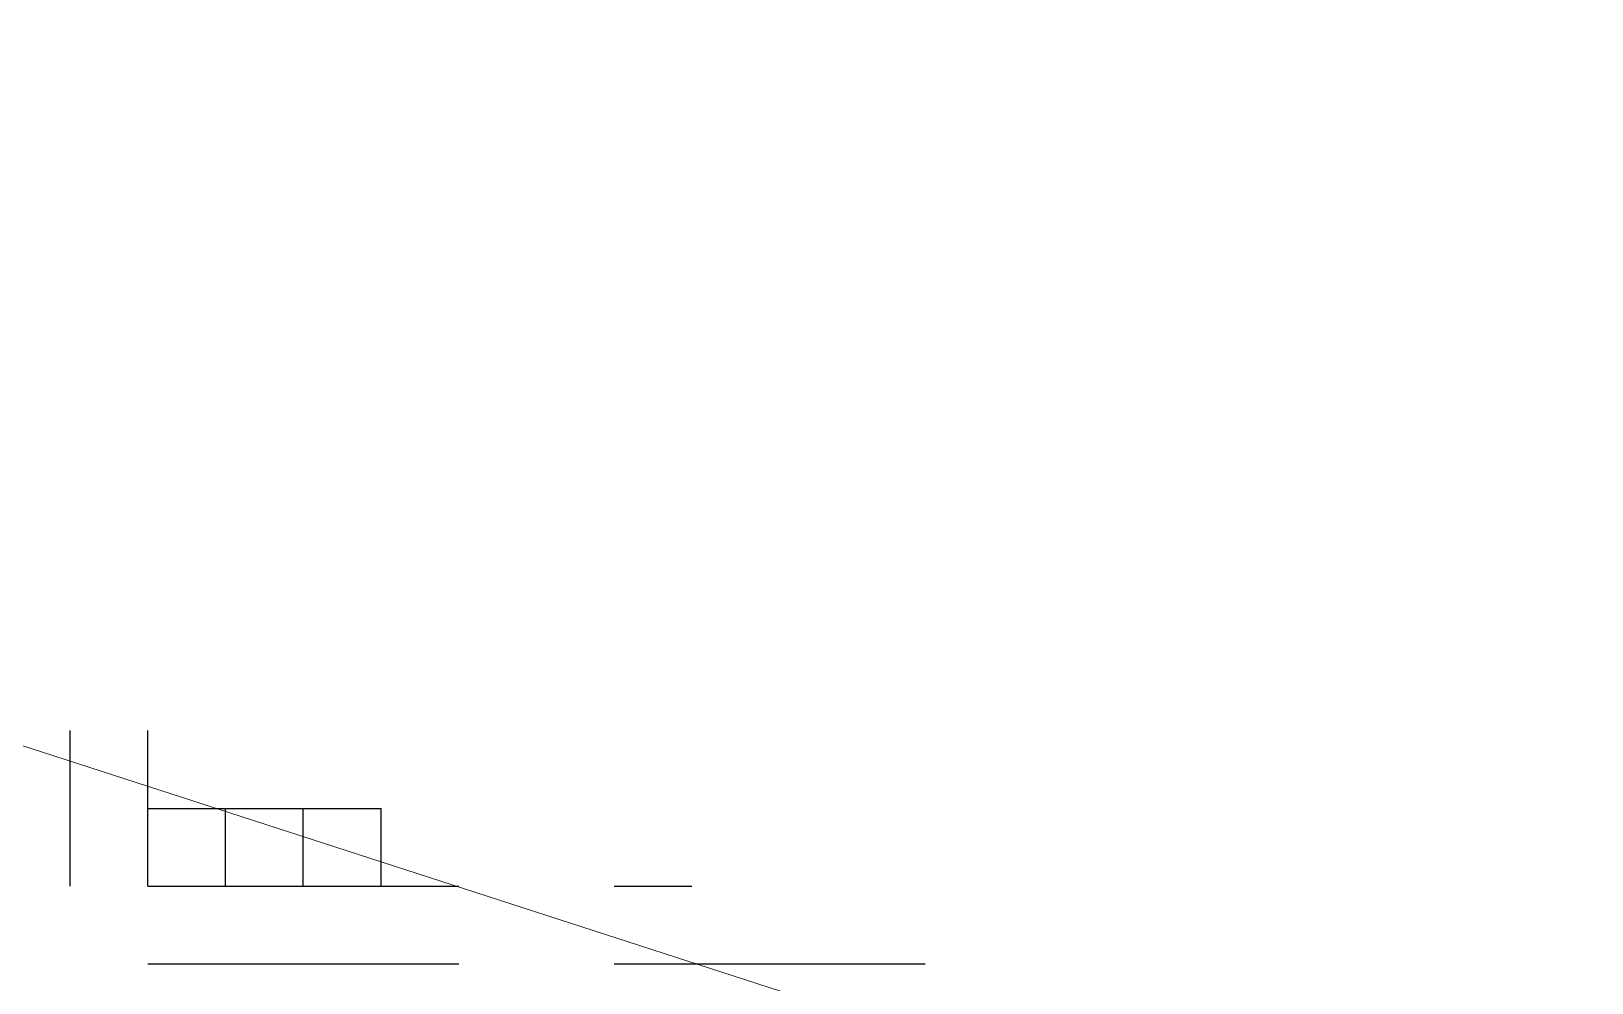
# Model space of a CAD drawing. Header units: millimetres. Extents: x 6 to 745025, y -1528 to 119936.
# Drawn here: x 183.889 to 184.739, y 110.324 to 110.843 of the extents above; entities that cross this region are included whole.
import ezdxf

# ---------------------------------------------------------------- set-up
doc = ezdxf.new("R2010")
doc.units = ezdxf.units.MM
doc.header["$MEASUREMENT"] = 0
doc.layers.get('0').update_dxf_attribs({"linetype": 'CONTINUOUS'})

msp = doc.modelspace()

# ---------------------------------------------------------------- linework, layer by layer
at = {"color": 0, "linetype": 'Continuous', "lineweight": 25, "true_color": 0x000005}
for p, q in [((183.91011, 110.46178), (183.91011, 110.46178)), ((183.91011, 110.46178), (183.91011, 110.46178)), ((183.91011, 110.46178), (183.91011, 110.46178)), ((183.91011, 110.46178), (183.91011, 110.46178)), ((183.95244, 110.46178), (183.95244, 110.46178)), ((183.95244, 110.46178), (183.95244, 110.46178)), ((183.91011, 110.41944), (183.91011, 110.41944)), ((183.91011, 110.41944), (183.91011, 110.41944)), ((183.91011, 110.41944), (183.91011, 110.41944)), ((183.91011, 110.41944), (183.91011, 110.41944)), ((183.91011, 110.41944), (183.91011, 110.41944)), ((183.91011, 110.41944), (183.91011, 110.41944)), ((183.91011, 110.41944), (183.91011, 110.41944)), ((183.95244, 110.41944), (183.99477, 110.41944)), ((183.95244, 110.41944), (183.99477, 110.41944)), ((183.95244, 110.41944), (183.99477, 110.41944)), ((183.95244, 110.37711), (183.95244, 110.41944)), ((183.99477, 110.37711), (183.99477, 110.41944)), ((183.99477, 110.37711), (183.99477, 110.41944)), ((183.99477, 110.37711), (183.99477, 110.41944)), ((183.99477, 110.37711), (183.99477, 110.41944)), ((183.99477, 110.37711), (183.99477, 110.41944)), ((183.99477, 110.37711), (183.99477, 110.41944)), ((183.99477, 110.37711), (183.99477, 110.41944)), ((184.03711, 110.37711), (184.03711, 110.41944)), ((184.03711, 110.37711), (184.03711, 110.41944)), ((184.03711, 110.37711), (184.03711, 110.41944)), ((184.03711, 110.37711), (184.03711, 110.41944)), ((184.03711, 110.37711), (184.03711, 110.41944)), ((184.03711, 110.37711), (184.03711, 110.41944)), ((184.03711, 110.37711), (184.03711, 110.41944)), ((184.07944, 110.37711), (184.07944, 110.41944)), ((184.07944, 110.37711), (184.07944, 110.41944)), ((184.07944, 110.37711), (184.07944, 110.41944)), ((184.07944, 110.37711), (184.07944, 110.41944)), ((184.07944, 110.37711), (184.07944, 110.41944)), ((184.07944, 110.37711), (184.07944, 110.41944)), ((184.07944, 110.37711), (184.07944, 110.41944)), ((183.91011, 110.37711), (183.91011, 110.37711)), ((183.91011, 110.37711), (183.91011, 110.37711)), ((183.91011, 110.37711), (183.91011, 110.37711)), ((183.91011, 110.37711), (183.91011, 110.37711)), ((183.91011, 110.37711), (183.91011, 110.37711)), ((183.91011, 110.37711), (183.91011, 110.37711)), ((183.91011, 110.37711), (183.91011, 110.37711)), ((183.91011, 110.37711), (183.91011, 110.37711)), ((184.12177, 110.37711), (184.12177, 110.37711)), ((184.12177, 110.37711), (184.12177, 110.37711)), ((184.12177, 110.37711), (184.12177, 110.37711)), ((184.12177, 110.37711), (184.12177, 110.37711)), ((184.12177, 110.37711), (184.12177, 110.37711)), ((184.12177, 110.37711), (184.12177, 110.37711)), ((184.12177, 110.37711), (184.12177, 110.37711)), ((184.16411, 110.37711), (184.16411, 110.37711)), ((184.16411, 110.37711), (184.16411, 110.37711)), ((184.16411, 110.37711), (184.16411, 110.37711)), ((184.16411, 110.37711), (184.16411, 110.37711)), ((184.16411, 110.37711), (184.16411, 110.37711)), ((184.16411, 110.37711), (184.16411, 110.37711)), ((184.16411, 110.37711), (184.16411, 110.37711)), ((184.16411, 110.37711), (184.16411, 110.37711)), ((184.16411, 110.37711), (184.16411, 110.37711)), ((184.16411, 110.37711), (184.16411, 110.37711)), ((184.16411, 110.37711), (184.16411, 110.37711)), ((184.16411, 110.37711), (184.16411, 110.37711)), ((184.20644, 110.37711), (184.20644, 110.37711)), ((184.20644, 110.37711), (184.20644, 110.37711)), ((184.20644, 110.37711), (184.24877, 110.37711)), ((184.20644, 110.37711), (184.20644, 110.37711)), ((184.20644, 110.37711), (184.20644, 110.37711)), ((184.20644, 110.37711), (184.20644, 110.37711)), ((184.20644, 110.37711), (184.20644, 110.37711)), ((184.20644, 110.37711), (184.20644, 110.37711)), ((184.20644, 110.37711), (184.20644, 110.37711)), ((184.20644, 110.37711), (184.20644, 110.37711)), ((184.20644, 110.37711), (184.20644, 110.37711)), ((183.91011, 110.33478), (183.91011, 110.33478)), ((183.91011, 110.33478), (183.91011, 110.33478)), ((183.91011, 110.33478), (183.91011, 110.33478)), ((183.91011, 110.33478), (183.91011, 110.33478)), ((183.91011, 110.33478), (183.91011, 110.33478)), ((183.91011, 110.33478), (183.91011, 110.33478)), ((183.91011, 110.33478), (183.91011, 110.33478)), ((183.91011, 110.33478), (183.91011, 110.33478)), ((183.91011, 110.33478), (183.91011, 110.33478)), ((183.91011, 110.33478), (183.91011, 110.33478)), ((183.91011, 110.33478), (183.91011, 110.33478)), ((183.91011, 110.33478), (183.91011, 110.33478)), ((183.91011, 110.33478), (183.91011, 110.33478)), ((183.91011, 110.33478), (183.91011, 110.33478)), ((183.95244, 110.33478), (183.95244, 110.33478)), ((183.95244, 110.33478), (183.95244, 110.33478)), ((183.95244, 110.33478), (183.95244, 110.33478)), ((183.95244, 110.33478), (183.95244, 110.33478)), ((183.95244, 110.33478), (183.95244, 110.33478)), ((183.95244, 110.33478), (183.95244, 110.33478)), ((183.95244, 110.33478), (183.95244, 110.33478)), ((183.95244, 110.33478), (183.95244, 110.33478)), ((183.99477, 110.33478), (183.99477, 110.33478)), ((183.99477, 110.33478), (183.99477, 110.33478)), ((183.99477, 110.33478), (183.99477, 110.33478)), ((183.99477, 110.33478), (183.99477, 110.33478)), ((183.99477, 110.33478), (183.99477, 110.33478)), ((183.99477, 110.33478), (183.99477, 110.33478)), ((183.99477, 110.33478), (183.99477, 110.33478)), ((184.03711, 110.33478), (184.03711, 110.33478)), ((184.03711, 110.33478), (184.03711, 110.33478)), ((184.03711, 110.33478), (184.03711, 110.33478)), ((184.03711, 110.33478), (184.03711, 110.33478)), ((184.03711, 110.33478), (184.03711, 110.33478)), ((184.03711, 110.33478), (184.03711, 110.33478)), ((184.03711, 110.33478), (184.03711, 110.33478)), ((184.07944, 110.33478), (184.07944, 110.33478)), ((184.07944, 110.33478), (184.07944, 110.33478)), ((184.07944, 110.33478), (184.07944, 110.33478)), ((184.07944, 110.33478), (184.07944, 110.33478)), ((184.07944, 110.33478), (184.07944, 110.33478)), ((184.07944, 110.33478), (184.07944, 110.33478)), ((184.07944, 110.33478), (184.07944, 110.33478)), ((184.12177, 110.33478), (184.12177, 110.33478)), ((184.12177, 110.33478), (184.12177, 110.33478)), ((184.12177, 110.33478), (184.12177, 110.33478)), ((184.12177, 110.33478), (184.12177, 110.33478)), ((184.12177, 110.33478), (184.12177, 110.33478)), ((184.12177, 110.33478), (184.12177, 110.33478)), ((184.12177, 110.33478), (184.12177, 110.33478)), ((184.16411, 110.33478), (184.16411, 110.33478)), ((184.16411, 110.33478), (184.16411, 110.33478)), ((184.16411, 110.33478), (184.16411, 110.33478)), ((184.16411, 110.33478), (184.16411, 110.33478)), ((184.16411, 110.33478), (184.16411, 110.33478)), ((184.16411, 110.33478), (184.16411, 110.33478)), ((184.16411, 110.33478), (184.16411, 110.33478)), ((184.16411, 110.33478), (184.16411, 110.33478)), ((184.16411, 110.33478), (184.16411, 110.33478)), ((184.16411, 110.33478), (184.16411, 110.33478)), ((184.16411, 110.33478), (184.16411, 110.33478)), ((184.16411, 110.33478), (184.16411, 110.33478)), ((184.16411, 110.33478), (184.16411, 110.33478)), ((184.16411, 110.33478), (184.16411, 110.33478)), ((184.20644, 110.33478), (184.24877, 110.33478)), ((184.20644, 110.33478), (184.24877, 110.33478)), ((184.20644, 110.33478), (184.20644, 110.33478)), ((184.20644, 110.33478), (184.20644, 110.33478)), ((184.20644, 110.33478), (184.20644, 110.33478)), ((184.20644, 110.33478), (184.20644, 110.33478)), ((184.20644, 110.33478), (184.20644, 110.33478)), ((184.20644, 110.33478), (184.20644, 110.33478)), ((184.20644, 110.33478), (184.20644, 110.33478)), ((184.20644, 110.33478), (184.20644, 110.33478)), ((184.24877, 110.33478), (184.24877, 110.33478)), ((184.24877, 110.33478), (184.24877, 110.33478)), ((184.24877, 110.33478), (184.24877, 110.33478)), ((184.24877, 110.33478), (184.24877, 110.33478)), ((184.24877, 110.33478), (184.24877, 110.33478)), ((184.24877, 110.33478), (184.24877, 110.33478)), ((184.24877, 110.33478), (184.24877, 110.33478)), ((184.29111, 110.33478), (184.29111, 110.33478)), ((184.29111, 110.33478), (184.29111, 110.33478)), ((184.29111, 110.33478), (184.29111, 110.33478)), ((184.29111, 110.33478), (184.29111, 110.33478)), ((184.29111, 110.33478), (184.29111, 110.33478)), ((184.29111, 110.33478), (184.29111, 110.33478)), ((184.29111, 110.33478), (184.29111, 110.33478)), ((184.33344, 110.33478), (184.33344, 110.33478)), ((184.33344, 110.33478), (184.33344, 110.33478)), ((184.33344, 110.33478), (184.33344, 110.33478)), ((184.33344, 110.33478), (184.33344, 110.33478)), ((184.33344, 110.33478), (184.33344, 110.33478)), ((184.33344, 110.33478), (184.33344, 110.33478)), ((184.33344, 110.33478), (184.33344, 110.33478))]:
    msp.add_line(p, q, dxfattribs=at)
at = {"color": 0, "linetype": 'Continuous', "lineweight": 18, "true_color": 0x000003}
msp.add_lwpolyline([(182.68244, 108.89544), (185.68811, 109.86911), (182.68244, 110.84278)], dxfattribs=at)
at = {"color": 0, "linetype": 'Continuous', "lineweight": 25, "true_color": 0x000005}
for points in [[(183.91011, 110.37711), (183.91011, 110.41944), (183.91011, 110.46178)], [(183.91011, 110.37711), (183.91011, 110.41944), (183.91011, 110.46178)], [(183.91011, 110.37711), (183.91011, 110.41944), (183.91011, 110.46178)], [(183.91011, 110.37711), (183.91011, 110.41944), (183.91011, 110.46178)], [(183.91011, 110.37711), (183.91011, 110.41944), (183.91011, 110.46178)], [(183.91011, 110.37711), (183.91011, 110.41944), (183.91011, 110.46178)], [(183.91011, 110.37711), (183.91011, 110.41944), (183.91011, 110.46178)], [(183.95244, 110.37711), (183.95244, 110.41944), (183.95244, 110.46178)], [(183.95244, 110.37711), (183.95244, 110.41944), (183.95244, 110.46178)], [(183.95244, 110.37711), (183.95244, 110.41944), (183.95244, 110.46178)], [(183.95244, 110.37711), (183.95244, 110.41944), (183.95244, 110.46178)], [(183.95244, 110.37711), (183.95244, 110.41944), (183.95244, 110.46178)], [(183.95244, 110.37711), (183.95244, 110.41944), (183.95244, 110.46178)], [(183.95244, 110.37711), (183.95244, 110.41944), (183.95244, 110.46178)], [(183.95244, 110.41944), (183.99477, 110.41944), (184.03711, 110.41944)], [(183.95244, 110.41944), (183.99477, 110.41944), (184.03711, 110.41944)], [(183.95244, 110.41944), (183.99477, 110.41944), (184.03711, 110.41944), (184.07944, 110.41944)], [(183.95244, 110.41944), (183.99477, 110.41944), (184.03711, 110.41944), (184.07944, 110.41944)], [(183.95244, 110.37711), (183.99477, 110.37711), (184.03711, 110.37711), (184.07944, 110.37711), (184.12177, 110.37711)], [(183.95244, 110.37711), (183.99477, 110.37711), (184.03711, 110.37711), (184.07944, 110.37711), (184.12177, 110.37711)], [(183.95244, 110.37711), (183.99477, 110.37711), (184.03711, 110.37711), (184.07944, 110.37711), (184.12177, 110.37711)], [(183.95244, 110.37711), (183.99477, 110.37711), (184.03711, 110.37711), (184.07944, 110.37711), (184.12177, 110.37711)], [(183.95244, 110.37711), (183.99477, 110.37711), (184.03711, 110.37711), (184.07944, 110.37711), (184.12177, 110.37711)], [(183.95244, 110.37711), (183.99477, 110.37711), (184.03711, 110.37711), (184.07944, 110.37711), (184.12177, 110.37711)], [(183.95244, 110.37711), (183.99477, 110.37711), (184.03711, 110.37711), (184.07944, 110.37711), (184.12177, 110.37711)], [(183.95244, 110.37711), (183.99477, 110.37711), (184.03711, 110.37711), (184.07944, 110.37711), (184.12177, 110.37711)], [(183.95244, 110.33478), (183.99477, 110.33478), (184.03711, 110.33478), (184.07944, 110.33478), (184.12177, 110.33478)], [(183.95244, 110.33478), (183.99477, 110.33478), (184.03711, 110.33478), (184.07944, 110.33478), (184.12177, 110.33478)], [(183.95244, 110.33478), (183.99477, 110.33478), (184.03711, 110.33478), (184.07944, 110.33478), (184.12177, 110.33478)], [(183.95244, 110.33478), (183.99477, 110.33478), (184.03711, 110.33478), (184.07944, 110.33478), (184.12177, 110.33478)], [(183.95244, 110.33478), (183.99477, 110.33478), (184.03711, 110.33478), (184.07944, 110.33478), (184.12177, 110.33478)], [(183.95244, 110.33478), (183.99477, 110.33478), (184.03711, 110.33478), (184.07944, 110.33478), (184.12177, 110.33478)], [(183.95244, 110.33478), (183.99477, 110.33478), (184.03711, 110.33478), (184.07944, 110.33478), (184.12177, 110.33478)], [(184.20644, 110.33478), (184.24877, 110.33478), (184.29111, 110.33478)], [(184.20644, 110.33478), (184.24877, 110.33478), (184.29111, 110.33478)], [(184.20644, 110.33478), (184.24877, 110.33478), (184.29111, 110.33478), (184.33344, 110.33478)], [(184.20644, 110.33478), (184.24877, 110.33478), (184.29111, 110.33478), (184.33344, 110.33478)], [(184.20644, 110.33478), (184.24877, 110.33478), (184.29111, 110.33478), (184.33344, 110.33478), (184.37577, 110.33478)]]:
    msp.add_lwpolyline(points, dxfattribs=at)

doc.saveas('drawing.dxf')
